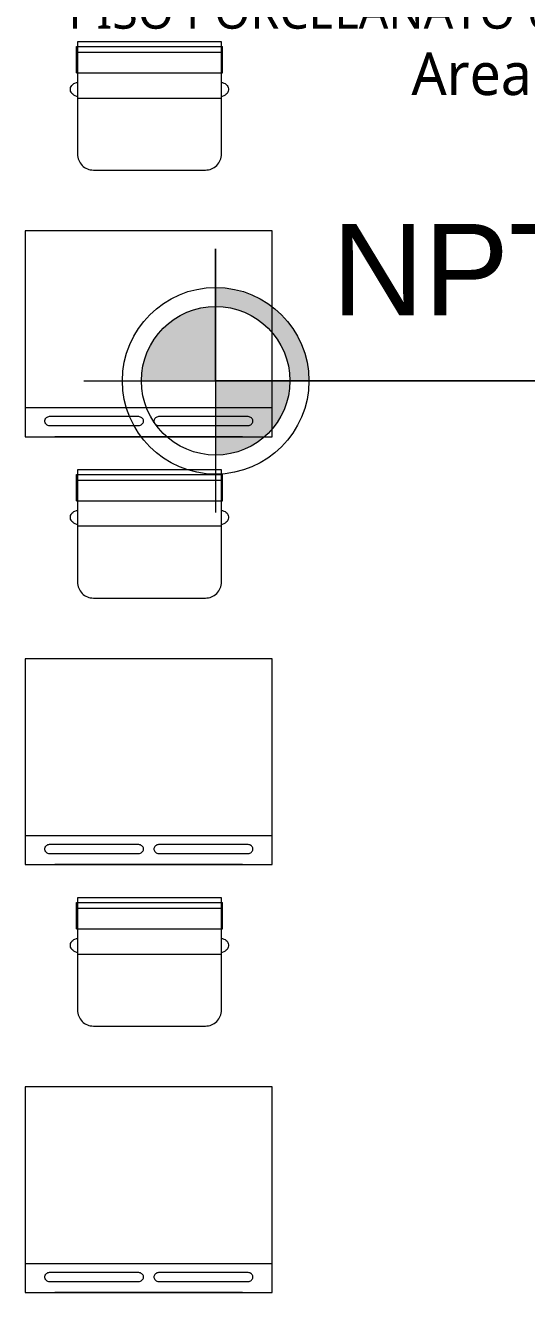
# Model space of a CAD drawing. Header units: millimetres. Extents: x 1 to 121, y 0 to 90.
# Drawn here: x 99.174 to 100.393, y 38.638 to 41.716 of the extents above; entities that cross this region are included whole.
import ezdxf

# ---------------------------------------------------------------- set-up
doc = ezdxf.new("R2010")
doc.units = ezdxf.units.MM
for name, color, linetype, lineweight in [('Equipamiento SR', 23, 'Continuous', 0), ('GRAFO01', 7, 'Continuous', 0), ('letras sr', 7, 'Continuous', 5), ('TEXTO 100', 7, 'Continuous', 20)]:
    doc.layers.add(name, color=color, linetype=linetype, lineweight=lineweight)
doc.layers.add('Mobiliario', color=7, linetype='Continuous', lineweight=0, true_color=0x7f7f7f)
doc.styles.add('JOS', font='arial.ttf', dxfattribs={"height": 1})
doc.styles.add('Santa Rosa 1 50', font='trebuc.ttf')

# ---------------------------------------------------------------- blocks, each defined once
blk = doc.blocks.new('A$C3A47622C')
at = {"layer": 'Mobiliario', "linetype": 'Continuous'}
for p, q in [((0.0251, 0.3696), (0.0111, 0.3696)), ((0.0111, 0.015), (0.0111, 0.3696)), ((0.0752, 0.3696), (0.0251, 0.3696)), ((0.0251, 0.015), (0.0251, 0.3696)), ((0.0752, 0.015), (0.0752, 0.3696)), ((0.0983, 0.3673), (0.0987, 0.37)), ((0.0987, 0.37), (0.0997, 0.3732)), ((0.0997, 0.3732), (0.1012, 0.3762)), ((0.1012, 0.3762), (0.1031, 0.3788)), ((0.1031, 0.3788), (0.1053, 0.381)), ((0.1053, 0.381), (0.1079, 0.3828)), ((0.1079, 0.3828), (0.1107, 0.384)), ((0.1107, 0.384), (0.1136, 0.3846)), ((0.1136, 0.3846), (0.1165, 0.3846)), ((0.1165, 0.3846), (0.1194, 0.384)), ((0.1194, 0.384), (0.1222, 0.3828)), ((0.1222, 0.3828), (0.1248, 0.381)), ((0.1248, 0.381), (0.127, 0.3788)), ((0.127, 0.3788), (0.1289, 0.3762)), ((0.1289, 0.3762), (0.1297, 0.3747)), ((0.1297, 0.3747), (0.1333, 0.3673)), ((0.0752, 0.015), (0.0108, 0.015)), ((0.0987, 0.0146), (0.0983, 0.0173)), ((0.0997, 0.0113), (0.0987, 0.0146)), ((0.1012, 0.0084), (0.0997, 0.0113)), ((0.1031, 0.0057), (0.1012, 0.0084)), ((0.1053, 0.0035), (0.1031, 0.0057)), ((0.1079, 0.0018), (0.1053, 0.0035)), ((0.1107, 0.0006), (0.1079, 0.0018)), ((0.1136, 0), (0.1107, 0.0006)), ((0.1165, 0), (0.1136, 0)), ((0.1194, 0.0006), (0.1165, 0)), ((0.1222, 0.0018), (0.1194, 0.0006)), ((0.1248, 0.0035), (0.1222, 0.0018)), ((0.127, 0.0057), (0.1248, 0.0035)), ((0.1289, 0.0084), (0.127, 0.0057)), ((0.1297, 0.0099), (0.1289, 0.0084)), ((0.1333, 0.0173), (0.1297, 0.0099))]:
    blk.add_line(p, q, dxfattribs=at)
at = {"layer": 'Mobiliario'}
blk.add_line((0.1361, 0.0173), (0.1361, 0.3673), dxfattribs=at)
at = {"layer": 'Mobiliario', "linetype": 'Continuous'}
blk.add_lwpolyline([(0, 0.0173), (0.2722, 0.0173, 0.414214), (0.3111, 0.0562), (0.3111, 0.3284, 0.414214), (0.2722, 0.3673), (0, 0.3673), (0, 0.0173)], format="xyb", dxfattribs=at)

msp = doc.modelspace()

# ---------------------------------------------------------------- hatches: boundary and pattern name
at = {"layer": 'TEXTO 100', "ltscale": 1.3}
h = msp.add_hatch(color=256, dxfattribs=at)
edge = h.paths.add_edge_path()
edge.add_line((99.8175, 40.8523), (99.6369, 40.8523))
edge.add_line((99.6369, 40.8523), (99.6369, 40.6716))
edge.add_arc((99.6369, 40.8523), 0.1806, 270, 360)
edge = h.paths.add_edge_path()
edge.add_arc((99.6369, 40.8523), 0.1806, 90, 180)
edge.add_line((99.4562, 40.8523), (99.6369, 40.8523))
edge.add_line((99.6369, 40.8523), (99.6369, 41.0329))
edge = h.paths.add_edge_path()
edge.add_line((99.6369, 41.079), (99.6369, 41.0329))
edge.add_arc((99.6369, 40.8523), 0.1806, 0, 90, ccw=False)
edge.add_line((99.8175, 40.8523), (99.8636, 40.8523))
edge.add_arc((99.6369, 40.8523), 0.2267, 0, 90)

# ---------------------------------------------------------------- linework, layer by layer
at = {"layer": 'Equipamiento SR', "linetype": 'Continuous'}
for p, q in [((99.1741, 41.2166), (99.1741, 40.7166)), ((99.7741, 41.2166), (99.1741, 41.2166)), ((99.7741, 40.7166), (99.7741, 41.2166)), ((99.1741, 40.7871), (99.7741, 40.7871)), ((99.7591, 40.7871), (99.7591, 40.7867)), ((99.2212, 40.7574), (99.2208, 40.7555)), ((99.2208, 40.7555), (99.2208, 40.7536)), ((99.2208, 40.7536), (99.2212, 40.7517)), ((99.222, 40.7592), (99.2212, 40.7574)), ((99.2212, 40.7517), (99.222, 40.75)), ((99.2231, 40.7608), (99.222, 40.7592)), ((99.2245, 40.7623), (99.2231, 40.7608)), ((99.2262, 40.7635), (99.2245, 40.7623)), ((99.2281, 40.7644), (99.2262, 40.7635)), ((99.2302, 40.7651), (99.2281, 40.7644)), ((99.2324, 40.7654), (99.2302, 40.7651)), ((99.2335, 40.7654), (99.2324, 40.7654)), ((99.4488, 40.7654), (99.2335, 40.7654)), ((99.4499, 40.7654), (99.4488, 40.7654)), ((99.4521, 40.7651), (99.4499, 40.7654)), ((99.4542, 40.7644), (99.4521, 40.7651)), ((99.4561, 40.7635), (99.4542, 40.7644)), ((99.4578, 40.7623), (99.4561, 40.7635)), ((99.4592, 40.7608), (99.4578, 40.7623)), ((99.4603, 40.7592), (99.4592, 40.7608)), ((99.4611, 40.7574), (99.4603, 40.7592)), ((99.4603, 40.75), (99.4611, 40.7517)), ((99.4615, 40.7555), (99.4611, 40.7574)), ((99.4611, 40.7517), (99.4615, 40.7536)), ((99.4615, 40.7536), (99.4615, 40.7555)), ((99.4872, 40.7574), (99.4868, 40.7555)), ((99.4868, 40.7555), (99.4868, 40.7536)), ((99.4868, 40.7536), (99.4872, 40.7517)), ((99.4879, 40.7592), (99.4872, 40.7574)), ((99.4872, 40.7517), (99.4879, 40.75)), ((99.489, 40.7608), (99.4879, 40.7592)), ((99.4905, 40.7623), (99.489, 40.7608)), ((99.4922, 40.7635), (99.4905, 40.7623)), ((99.4941, 40.7644), (99.4922, 40.7635)), ((99.4962, 40.7651), (99.4941, 40.7644)), ((99.4984, 40.7654), (99.4962, 40.7651)), ((99.4995, 40.7654), (99.4984, 40.7654)), ((99.7148, 40.7654), (99.4995, 40.7654)), ((99.7159, 40.7654), (99.7148, 40.7654)), ((99.7181, 40.7651), (99.7159, 40.7654)), ((99.7202, 40.7644), (99.7181, 40.7651)), ((99.7221, 40.7635), (99.7202, 40.7644)), ((99.7238, 40.7623), (99.7221, 40.7635)), ((99.7252, 40.7608), (99.7238, 40.7623)), ((99.7263, 40.7592), (99.7252, 40.7608)), ((99.7271, 40.7574), (99.7263, 40.7592)), ((99.7263, 40.75), (99.7271, 40.7517)), ((99.7274, 40.7555), (99.7271, 40.7574)), ((99.7271, 40.7517), (99.7274, 40.7536)), ((99.7274, 40.7536), (99.7274, 40.7555)), ((99.222, 40.75), (99.2231, 40.7483)), ((99.2231, 40.7483), (99.2245, 40.7469)), ((99.2245, 40.7469), (99.2262, 40.7456)), ((99.2262, 40.7456), (99.2281, 40.7447)), ((99.2281, 40.7447), (99.2302, 40.744)), ((99.2302, 40.744), (99.2324, 40.7437)), ((99.2324, 40.7437), (99.2335, 40.7437)), ((99.2335, 40.7437), (99.4488, 40.7437)), ((99.4488, 40.7437), (99.4499, 40.7437)), ((99.4499, 40.7437), (99.4521, 40.744)), ((99.4521, 40.744), (99.4542, 40.7447)), ((99.4542, 40.7447), (99.4561, 40.7456)), ((99.4561, 40.7456), (99.4578, 40.7469)), ((99.4578, 40.7469), (99.4592, 40.7483)), ((99.4592, 40.7483), (99.4603, 40.75)), ((99.4879, 40.75), (99.489, 40.7483)), ((99.489, 40.7483), (99.4905, 40.7469)), ((99.4905, 40.7469), (99.4922, 40.7456)), ((99.4922, 40.7456), (99.4941, 40.7447)), ((99.4941, 40.7447), (99.4962, 40.744)), ((99.4962, 40.744), (99.4984, 40.7437)), ((99.4984, 40.7437), (99.4995, 40.7437)), ((99.4995, 40.7437), (99.7148, 40.7437)), ((99.7148, 40.7437), (99.7159, 40.7437)), ((99.7159, 40.7437), (99.7181, 40.744)), ((99.7181, 40.744), (99.7202, 40.7447)), ((99.7202, 40.7447), (99.7221, 40.7456)), ((99.7221, 40.7456), (99.7238, 40.7469)), ((99.7238, 40.7469), (99.7252, 40.7483)), ((99.7252, 40.7483), (99.7263, 40.75)), ((99.1741, 40.7166), (99.7741, 40.7166)), ((99.7021, 40.7166), (99.2461, 40.7166)), ((99.1741, 40.1772), (99.1741, 39.6772)), ((99.7741, 40.1772), (99.1741, 40.1772)), ((99.7741, 39.6772), (99.7741, 40.1772)), ((99.1741, 39.7477), (99.7741, 39.7477)), ((99.7591, 39.7477), (99.7591, 39.7472)), ((99.2212, 39.7179), (99.2208, 39.7161)), ((99.2208, 39.7161), (99.2208, 39.7142)), ((99.2208, 39.7142), (99.2212, 39.7123)), ((99.222, 39.7197), (99.2212, 39.7179)), ((99.2212, 39.7123), (99.222, 39.7105)), ((99.2231, 39.7214), (99.222, 39.7197)), ((99.222, 39.7105), (99.2231, 39.7089)), ((99.2245, 39.7228), (99.2231, 39.7214)), ((99.2231, 39.7089), (99.2245, 39.7074)), ((99.2262, 39.724), (99.2245, 39.7228)), ((99.2245, 39.7074), (99.2262, 39.7062)), ((99.2281, 39.725), (99.2262, 39.724)), ((99.2262, 39.7062), (99.2281, 39.7053)), ((99.2302, 39.7256), (99.2281, 39.725)), ((99.2281, 39.7053), (99.2302, 39.7046)), ((99.2324, 39.726), (99.2302, 39.7256)), ((99.2302, 39.7046), (99.2324, 39.7043)), ((99.2335, 39.726), (99.2324, 39.726)), ((99.2324, 39.7043), (99.2335, 39.7043)), ((99.4488, 39.726), (99.2335, 39.726)), ((99.2335, 39.7043), (99.4488, 39.7043)), ((99.4499, 39.726), (99.4488, 39.726)), ((99.4488, 39.7043), (99.4499, 39.7043)), ((99.4521, 39.7256), (99.4499, 39.726)), ((99.4499, 39.7043), (99.4521, 39.7046)), ((99.4542, 39.725), (99.4521, 39.7256)), ((99.4521, 39.7046), (99.4542, 39.7053)), ((99.4561, 39.724), (99.4542, 39.725)), ((99.4542, 39.7053), (99.4561, 39.7062)), ((99.4578, 39.7228), (99.4561, 39.724)), ((99.4561, 39.7062), (99.4578, 39.7074)), ((99.4592, 39.7214), (99.4578, 39.7228)), ((99.4578, 39.7074), (99.4592, 39.7089)), ((99.4603, 39.7197), (99.4592, 39.7214)), ((99.4592, 39.7089), (99.4603, 39.7105)), ((99.4611, 39.7179), (99.4603, 39.7197)), ((99.4603, 39.7105), (99.4611, 39.7123)), ((99.4615, 39.7161), (99.4611, 39.7179)), ((99.4611, 39.7123), (99.4615, 39.7142)), ((99.4615, 39.7142), (99.4615, 39.7161)), ((99.4872, 39.7179), (99.4868, 39.7161)), ((99.4868, 39.7161), (99.4868, 39.7142)), ((99.4868, 39.7142), (99.4872, 39.7123)), ((99.4879, 39.7197), (99.4872, 39.7179)), ((99.4872, 39.7123), (99.4879, 39.7105)), ((99.489, 39.7214), (99.4879, 39.7197)), ((99.4879, 39.7105), (99.489, 39.7089)), ((99.4905, 39.7228), (99.489, 39.7214)), ((99.489, 39.7089), (99.4905, 39.7074)), ((99.4922, 39.724), (99.4905, 39.7228)), ((99.4905, 39.7074), (99.4922, 39.7062)), ((99.4941, 39.725), (99.4922, 39.724)), ((99.4922, 39.7062), (99.4941, 39.7053)), ((99.4962, 39.7256), (99.4941, 39.725)), ((99.4941, 39.7053), (99.4962, 39.7046)), ((99.4984, 39.726), (99.4962, 39.7256)), ((99.4962, 39.7046), (99.4984, 39.7043)), ((99.4995, 39.726), (99.4984, 39.726)), ((99.4984, 39.7043), (99.4995, 39.7043)), ((99.7148, 39.726), (99.4995, 39.726)), ((99.4995, 39.7043), (99.7148, 39.7043)), ((99.7159, 39.726), (99.7148, 39.726)), ((99.7148, 39.7043), (99.7159, 39.7043)), ((99.7181, 39.7256), (99.7159, 39.726)), ((99.7159, 39.7043), (99.7181, 39.7046)), ((99.7202, 39.725), (99.7181, 39.7256)), ((99.7181, 39.7046), (99.7202, 39.7053)), ((99.7221, 39.724), (99.7202, 39.725)), ((99.7202, 39.7053), (99.7221, 39.7062)), ((99.7238, 39.7228), (99.7221, 39.724)), ((99.7221, 39.7062), (99.7238, 39.7074)), ((99.7252, 39.7214), (99.7238, 39.7228)), ((99.7238, 39.7074), (99.7252, 39.7089)), ((99.7263, 39.7197), (99.7252, 39.7214)), ((99.7252, 39.7089), (99.7263, 39.7105)), ((99.7271, 39.7179), (99.7263, 39.7197)), ((99.7263, 39.7105), (99.7271, 39.7123)), ((99.7274, 39.7161), (99.7271, 39.7179)), ((99.7271, 39.7123), (99.7274, 39.7142)), ((99.7274, 39.7142), (99.7274, 39.7161)), ((99.1741, 39.6772), (99.7741, 39.6772)), ((99.7021, 39.6772), (99.2461, 39.6772)), ((99.1741, 39.1378), (99.1741, 38.6378)), ((99.7741, 39.1378), (99.1741, 39.1378)), ((99.7741, 38.6378), (99.7741, 39.1378)), ((99.1741, 38.7082), (99.7741, 38.7082)), ((99.7591, 38.7082), (99.7591, 38.7078)), ((99.2212, 38.6785), (99.2208, 38.6767)), ((99.2208, 38.6767), (99.2208, 38.6748)), ((99.2208, 38.6748), (99.2212, 38.6729)), ((99.222, 38.6803), (99.2212, 38.6785)), ((99.2212, 38.6729), (99.222, 38.6711)), ((99.2231, 38.682), (99.222, 38.6803)), ((99.222, 38.6711), (99.2231, 38.6695)), ((99.2245, 38.6834), (99.2231, 38.682)), ((99.2231, 38.6695), (99.2245, 38.668)), ((99.2262, 38.6846), (99.2245, 38.6834)), ((99.2245, 38.668), (99.2262, 38.6668)), ((99.2281, 38.6856), (99.2262, 38.6846)), ((99.2262, 38.6668), (99.2281, 38.6658)), ((99.2302, 38.6862), (99.2281, 38.6856)), ((99.2281, 38.6658), (99.2302, 38.6652)), ((99.2324, 38.6866), (99.2302, 38.6862)), ((99.2302, 38.6652), (99.2324, 38.6649)), ((99.2335, 38.6866), (99.2324, 38.6866)), ((99.2324, 38.6649), (99.2335, 38.6649)), ((99.4488, 38.6866), (99.2335, 38.6866)), ((99.2335, 38.6649), (99.4488, 38.6649)), ((99.4499, 38.6866), (99.4488, 38.6866)), ((99.4488, 38.6649), (99.4499, 38.6649)), ((99.4521, 38.6862), (99.4499, 38.6866)), ((99.4499, 38.6649), (99.4521, 38.6652)), ((99.4542, 38.6856), (99.4521, 38.6862)), ((99.4521, 38.6652), (99.4542, 38.6658)), ((99.4561, 38.6846), (99.4542, 38.6856)), ((99.4542, 38.6658), (99.4561, 38.6668)), ((99.4578, 38.6834), (99.4561, 38.6846)), ((99.4561, 38.6668), (99.4578, 38.668)), ((99.4592, 38.682), (99.4578, 38.6834)), ((99.4578, 38.668), (99.4592, 38.6695)), ((99.4603, 38.6803), (99.4592, 38.682)), ((99.4592, 38.6695), (99.4603, 38.6711)), ((99.4611, 38.6785), (99.4603, 38.6803)), ((99.4603, 38.6711), (99.4611, 38.6729)), ((99.4615, 38.6767), (99.4611, 38.6785)), ((99.4611, 38.6729), (99.4615, 38.6748)), ((99.4615, 38.6748), (99.4615, 38.6767)), ((99.4872, 38.6785), (99.4868, 38.6767)), ((99.4868, 38.6767), (99.4868, 38.6748)), ((99.4868, 38.6748), (99.4872, 38.6729)), ((99.4879, 38.6803), (99.4872, 38.6785)), ((99.4872, 38.6729), (99.4879, 38.6711)), ((99.489, 38.682), (99.4879, 38.6803)), ((99.4879, 38.6711), (99.489, 38.6695)), ((99.4905, 38.6834), (99.489, 38.682)), ((99.489, 38.6695), (99.4905, 38.668)), ((99.4922, 38.6846), (99.4905, 38.6834)), ((99.4905, 38.668), (99.4922, 38.6668)), ((99.4941, 38.6856), (99.4922, 38.6846)), ((99.4922, 38.6668), (99.4941, 38.6658)), ((99.4962, 38.6862), (99.4941, 38.6856)), ((99.4941, 38.6658), (99.4962, 38.6652)), ((99.4984, 38.6866), (99.4962, 38.6862)), ((99.4962, 38.6652), (99.4984, 38.6649)), ((99.4995, 38.6866), (99.4984, 38.6866)), ((99.4984, 38.6649), (99.4995, 38.6649)), ((99.7148, 38.6866), (99.4995, 38.6866)), ((99.4995, 38.6649), (99.7148, 38.6649)), ((99.7159, 38.6866), (99.7148, 38.6866)), ((99.7148, 38.6649), (99.7159, 38.6649)), ((99.7181, 38.6862), (99.7159, 38.6866)), ((99.7159, 38.6649), (99.7181, 38.6652)), ((99.7202, 38.6856), (99.7181, 38.6862)), ((99.7181, 38.6652), (99.7202, 38.6658)), ((99.7221, 38.6846), (99.7202, 38.6856)), ((99.7202, 38.6658), (99.7221, 38.6668)), ((99.7238, 38.6834), (99.7221, 38.6846)), ((99.7221, 38.6668), (99.7238, 38.668)), ((99.7252, 38.682), (99.7238, 38.6834)), ((99.7238, 38.668), (99.7252, 38.6695)), ((99.7263, 38.6803), (99.7252, 38.682)), ((99.7252, 38.6695), (99.7263, 38.6711)), ((99.7271, 38.6785), (99.7263, 38.6803)), ((99.7263, 38.6711), (99.7271, 38.6729)), ((99.7274, 38.6767), (99.7271, 38.6785)), ((99.7271, 38.6729), (99.7274, 38.6748)), ((99.7274, 38.6748), (99.7274, 38.6767)), ((99.1741, 38.6378), (99.7741, 38.6378)), ((99.7021, 38.6378), (99.2461, 38.6378))]:
    msp.add_line(p, q, dxfattribs=at)
at = {"layer": 'Mobiliario', "linetype": 'Continuous', "lineweight": 0}
for p, q in [((99.1741, 41.2166), (99.1741, 40.7166)), ((99.7741, 41.2166), (99.1741, 41.2166)), ((99.7741, 40.7166), (99.7741, 41.2166)), ((99.1741, 40.7871), (99.7741, 40.7871)), ((99.7591, 40.7871), (99.7591, 40.7867)), ((99.2212, 40.7574), (99.2208, 40.7555)), ((99.2208, 40.7555), (99.2208, 40.7536)), ((99.2208, 40.7536), (99.2212, 40.7517)), ((99.2219, 40.7592), (99.2212, 40.7574)), ((99.2212, 40.7517), (99.2219, 40.75)), ((99.2231, 40.7608), (99.2219, 40.7592)), ((99.2245, 40.7623), (99.2231, 40.7608)), ((99.2262, 40.7635), (99.2245, 40.7623)), ((99.2281, 40.7644), (99.2262, 40.7635)), ((99.2302, 40.7651), (99.2281, 40.7644)), ((99.2324, 40.7654), (99.2302, 40.7651)), ((99.2335, 40.7654), (99.2324, 40.7654)), ((99.4488, 40.7654), (99.2335, 40.7654)), ((99.4499, 40.7654), (99.4488, 40.7654)), ((99.4521, 40.7651), (99.4499, 40.7654)), ((99.4542, 40.7644), (99.4521, 40.7651)), ((99.4561, 40.7635), (99.4542, 40.7644)), ((99.4578, 40.7623), (99.4561, 40.7635)), ((99.4592, 40.7608), (99.4578, 40.7623)), ((99.4603, 40.7592), (99.4592, 40.7608)), ((99.4611, 40.7574), (99.4603, 40.7592)), ((99.4603, 40.75), (99.4611, 40.7517)), ((99.4614, 40.7555), (99.4611, 40.7574)), ((99.4611, 40.7517), (99.4614, 40.7536)), ((99.4614, 40.7536), (99.4614, 40.7555)), ((99.4872, 40.7574), (99.4868, 40.7555)), ((99.4868, 40.7555), (99.4868, 40.7536)), ((99.4868, 40.7536), (99.4872, 40.7517)), ((99.4879, 40.7592), (99.4872, 40.7574)), ((99.4872, 40.7517), (99.4879, 40.75)), ((99.489, 40.7608), (99.4879, 40.7592)), ((99.4905, 40.7623), (99.489, 40.7608)), ((99.4922, 40.7635), (99.4905, 40.7623)), ((99.4941, 40.7644), (99.4922, 40.7635)), ((99.4962, 40.7651), (99.4941, 40.7644)), ((99.4983, 40.7654), (99.4962, 40.7651)), ((99.4994, 40.7654), (99.4983, 40.7654)), ((99.7148, 40.7654), (99.4994, 40.7654)), ((99.7159, 40.7654), (99.7148, 40.7654)), ((99.7181, 40.7651), (99.7159, 40.7654)), ((99.7201, 40.7644), (99.7181, 40.7651)), ((99.7221, 40.7635), (99.7201, 40.7644)), ((99.7238, 40.7623), (99.7221, 40.7635)), ((99.7252, 40.7608), (99.7238, 40.7623)), ((99.7263, 40.7592), (99.7252, 40.7608)), ((99.727, 40.7574), (99.7263, 40.7592)), ((99.7263, 40.75), (99.727, 40.7517)), ((99.7274, 40.7555), (99.727, 40.7574)), ((99.727, 40.7517), (99.7274, 40.7536)), ((99.7274, 40.7536), (99.7274, 40.7555)), ((99.2219, 40.75), (99.2231, 40.7483)), ((99.2231, 40.7483), (99.2245, 40.7469)), ((99.2245, 40.7469), (99.2262, 40.7456)), ((99.2262, 40.7456), (99.2281, 40.7447)), ((99.2281, 40.7447), (99.2302, 40.744)), ((99.2302, 40.744), (99.2324, 40.7437)), ((99.2324, 40.7437), (99.2335, 40.7437)), ((99.2335, 40.7437), (99.4488, 40.7437)), ((99.4488, 40.7437), (99.4499, 40.7437)), ((99.4499, 40.7437), (99.4521, 40.744)), ((99.4521, 40.744), (99.4542, 40.7447)), ((99.4542, 40.7447), (99.4561, 40.7456)), ((99.4561, 40.7456), (99.4578, 40.7469)), ((99.4578, 40.7469), (99.4592, 40.7483)), ((99.4592, 40.7483), (99.4603, 40.75)), ((99.4879, 40.75), (99.489, 40.7483)), ((99.489, 40.7483), (99.4905, 40.7469)), ((99.4905, 40.7469), (99.4922, 40.7456)), ((99.4922, 40.7456), (99.4941, 40.7447)), ((99.4941, 40.7447), (99.4962, 40.744)), ((99.4962, 40.744), (99.4983, 40.7437)), ((99.4983, 40.7437), (99.4994, 40.7437)), ((99.4994, 40.7437), (99.7148, 40.7437)), ((99.7148, 40.7437), (99.7159, 40.7437)), ((99.7159, 40.7437), (99.7181, 40.744)), ((99.7181, 40.744), (99.7201, 40.7447)), ((99.7201, 40.7447), (99.7221, 40.7456)), ((99.7221, 40.7456), (99.7238, 40.7469)), ((99.7238, 40.7469), (99.7252, 40.7483)), ((99.7252, 40.7483), (99.7263, 40.75)), ((99.1741, 40.7166), (99.7741, 40.7166)), ((99.7021, 40.7166), (99.2461, 40.7166)), ((99.1741, 40.1772), (99.1741, 39.6772)), ((99.7741, 40.1772), (99.1741, 40.1772)), ((99.7741, 39.6772), (99.7741, 40.1772)), ((99.1741, 39.7477), (99.7741, 39.7477)), ((99.7591, 39.7477), (99.7591, 39.7472)), ((99.2212, 39.7179), (99.2208, 39.7161)), ((99.2208, 39.7161), (99.2208, 39.7142)), ((99.2208, 39.7142), (99.2212, 39.7123)), ((99.2219, 39.7197), (99.2212, 39.7179)), ((99.2212, 39.7123), (99.2219, 39.7105)), ((99.2231, 39.7214), (99.2219, 39.7197)), ((99.2219, 39.7105), (99.2231, 39.7089)), ((99.2245, 39.7228), (99.2231, 39.7214)), ((99.2231, 39.7089), (99.2245, 39.7074)), ((99.2262, 39.724), (99.2245, 39.7228)), ((99.2245, 39.7074), (99.2262, 39.7062)), ((99.2281, 39.725), (99.2262, 39.724)), ((99.2262, 39.7062), (99.2281, 39.7053)), ((99.2302, 39.7256), (99.2281, 39.725)), ((99.2281, 39.7053), (99.2302, 39.7046)), ((99.2324, 39.726), (99.2302, 39.7256)), ((99.2302, 39.7046), (99.2324, 39.7043)), ((99.2335, 39.726), (99.2324, 39.726)), ((99.2324, 39.7043), (99.2335, 39.7043)), ((99.4488, 39.726), (99.2335, 39.726)), ((99.2335, 39.7043), (99.4488, 39.7043)), ((99.4499, 39.726), (99.4488, 39.726)), ((99.4488, 39.7043), (99.4499, 39.7043)), ((99.4521, 39.7256), (99.4499, 39.726)), ((99.4499, 39.7043), (99.4521, 39.7046)), ((99.4542, 39.725), (99.4521, 39.7256)), ((99.4521, 39.7046), (99.4542, 39.7053)), ((99.4561, 39.724), (99.4542, 39.725)), ((99.4542, 39.7053), (99.4561, 39.7062)), ((99.4578, 39.7228), (99.4561, 39.724)), ((99.4561, 39.7062), (99.4578, 39.7074)), ((99.4592, 39.7214), (99.4578, 39.7228)), ((99.4578, 39.7074), (99.4592, 39.7089)), ((99.4603, 39.7197), (99.4592, 39.7214)), ((99.4592, 39.7089), (99.4603, 39.7105)), ((99.4611, 39.7179), (99.4603, 39.7197)), ((99.4603, 39.7105), (99.4611, 39.7123)), ((99.4614, 39.7161), (99.4611, 39.7179)), ((99.4611, 39.7123), (99.4614, 39.7142)), ((99.4614, 39.7142), (99.4614, 39.7161)), ((99.4872, 39.7179), (99.4868, 39.7161)), ((99.4868, 39.7161), (99.4868, 39.7142)), ((99.4868, 39.7142), (99.4872, 39.7123)), ((99.4879, 39.7197), (99.4872, 39.7179)), ((99.4872, 39.7123), (99.4879, 39.7105)), ((99.489, 39.7214), (99.4879, 39.7197)), ((99.4879, 39.7105), (99.489, 39.7089)), ((99.4905, 39.7228), (99.489, 39.7214)), ((99.489, 39.7089), (99.4905, 39.7074)), ((99.4922, 39.724), (99.4905, 39.7228)), ((99.4905, 39.7074), (99.4922, 39.7062)), ((99.4941, 39.725), (99.4922, 39.724)), ((99.4922, 39.7062), (99.4941, 39.7053)), ((99.4962, 39.7256), (99.4941, 39.725)), ((99.4941, 39.7053), (99.4962, 39.7046)), ((99.4983, 39.726), (99.4962, 39.7256)), ((99.4962, 39.7046), (99.4983, 39.7043)), ((99.4994, 39.726), (99.4983, 39.726)), ((99.4983, 39.7043), (99.4994, 39.7043)), ((99.7148, 39.726), (99.4994, 39.726)), ((99.4994, 39.7043), (99.7148, 39.7043)), ((99.7159, 39.726), (99.7148, 39.726)), ((99.7148, 39.7043), (99.7159, 39.7043)), ((99.7181, 39.7256), (99.7159, 39.726)), ((99.7159, 39.7043), (99.7181, 39.7046)), ((99.7201, 39.725), (99.7181, 39.7256)), ((99.7181, 39.7046), (99.7201, 39.7053)), ((99.7221, 39.724), (99.7201, 39.725)), ((99.7201, 39.7053), (99.7221, 39.7062)), ((99.7238, 39.7228), (99.7221, 39.724)), ((99.7221, 39.7062), (99.7238, 39.7074)), ((99.7252, 39.7214), (99.7238, 39.7228)), ((99.7238, 39.7074), (99.7252, 39.7089)), ((99.7263, 39.7197), (99.7252, 39.7214)), ((99.7252, 39.7089), (99.7263, 39.7105)), ((99.727, 39.7179), (99.7263, 39.7197)), ((99.7263, 39.7105), (99.727, 39.7123)), ((99.7274, 39.7161), (99.727, 39.7179)), ((99.727, 39.7123), (99.7274, 39.7142)), ((99.7274, 39.7142), (99.7274, 39.7161)), ((99.1741, 39.6772), (99.7741, 39.6772)), ((99.7021, 39.6772), (99.2461, 39.6772)), ((99.1741, 39.1378), (99.1741, 38.6378)), ((99.7741, 39.1378), (99.1741, 39.1378)), ((99.7741, 38.6378), (99.7741, 39.1378)), ((99.1741, 38.7082), (99.7741, 38.7082)), ((99.7591, 38.7082), (99.7591, 38.7078)), ((99.2212, 38.6785), (99.2208, 38.6767)), ((99.2208, 38.6767), (99.2208, 38.6748)), ((99.2208, 38.6748), (99.2212, 38.6729)), ((99.2219, 38.6803), (99.2212, 38.6785)), ((99.2212, 38.6729), (99.2219, 38.6711)), ((99.2231, 38.682), (99.2219, 38.6803)), ((99.2219, 38.6711), (99.2231, 38.6695)), ((99.2245, 38.6834), (99.2231, 38.682)), ((99.2231, 38.6695), (99.2245, 38.668)), ((99.2262, 38.6846), (99.2245, 38.6834)), ((99.2245, 38.668), (99.2262, 38.6668)), ((99.2281, 38.6856), (99.2262, 38.6846)), ((99.2262, 38.6668), (99.2281, 38.6658)), ((99.2302, 38.6862), (99.2281, 38.6856)), ((99.2281, 38.6658), (99.2302, 38.6652)), ((99.2324, 38.6866), (99.2302, 38.6862)), ((99.2302, 38.6652), (99.2324, 38.6649)), ((99.2335, 38.6866), (99.2324, 38.6866)), ((99.2324, 38.6649), (99.2335, 38.6649)), ((99.4488, 38.6866), (99.2335, 38.6866)), ((99.2335, 38.6649), (99.4488, 38.6649)), ((99.4499, 38.6866), (99.4488, 38.6866)), ((99.4488, 38.6649), (99.4499, 38.6649)), ((99.4521, 38.6862), (99.4499, 38.6866)), ((99.4499, 38.6649), (99.4521, 38.6652)), ((99.4542, 38.6856), (99.4521, 38.6862)), ((99.4521, 38.6652), (99.4542, 38.6658)), ((99.4561, 38.6846), (99.4542, 38.6856)), ((99.4542, 38.6658), (99.4561, 38.6668)), ((99.4578, 38.6834), (99.4561, 38.6846)), ((99.4561, 38.6668), (99.4578, 38.668)), ((99.4592, 38.682), (99.4578, 38.6834)), ((99.4578, 38.668), (99.4592, 38.6695)), ((99.4603, 38.6803), (99.4592, 38.682)), ((99.4592, 38.6695), (99.4603, 38.6711)), ((99.4611, 38.6785), (99.4603, 38.6803)), ((99.4603, 38.6711), (99.4611, 38.6729)), ((99.4614, 38.6767), (99.4611, 38.6785)), ((99.4611, 38.6729), (99.4614, 38.6748)), ((99.4614, 38.6748), (99.4614, 38.6767)), ((99.4872, 38.6785), (99.4868, 38.6767)), ((99.4868, 38.6767), (99.4868, 38.6748)), ((99.4868, 38.6748), (99.4872, 38.6729)), ((99.4879, 38.6803), (99.4872, 38.6785)), ((99.4872, 38.6729), (99.4879, 38.6711)), ((99.489, 38.682), (99.4879, 38.6803)), ((99.4879, 38.6711), (99.489, 38.6695)), ((99.4905, 38.6834), (99.489, 38.682)), ((99.489, 38.6695), (99.4905, 38.668)), ((99.4922, 38.6846), (99.4905, 38.6834)), ((99.4905, 38.668), (99.4922, 38.6668)), ((99.4941, 38.6856), (99.4922, 38.6846)), ((99.4922, 38.6668), (99.4941, 38.6658)), ((99.4962, 38.6862), (99.4941, 38.6856)), ((99.4941, 38.6658), (99.4962, 38.6652)), ((99.4983, 38.6866), (99.4962, 38.6862)), ((99.4962, 38.6652), (99.4983, 38.6649)), ((99.4994, 38.6866), (99.4983, 38.6866)), ((99.4983, 38.6649), (99.4994, 38.6649)), ((99.7148, 38.6866), (99.4994, 38.6866)), ((99.4994, 38.6649), (99.7148, 38.6649)), ((99.7159, 38.6866), (99.7148, 38.6866)), ((99.7148, 38.6649), (99.7159, 38.6649)), ((99.7181, 38.6862), (99.7159, 38.6866)), ((99.7159, 38.6649), (99.7181, 38.6652)), ((99.7201, 38.6856), (99.7181, 38.6862)), ((99.7181, 38.6652), (99.7201, 38.6658)), ((99.7221, 38.6846), (99.7201, 38.6856)), ((99.7201, 38.6658), (99.7221, 38.6668)), ((99.7238, 38.6834), (99.7221, 38.6846)), ((99.7221, 38.6668), (99.7238, 38.668)), ((99.7252, 38.682), (99.7238, 38.6834)), ((99.7238, 38.668), (99.7252, 38.6695)), ((99.7263, 38.6803), (99.7252, 38.682)), ((99.7252, 38.6695), (99.7263, 38.6711)), ((99.727, 38.6785), (99.7263, 38.6803)), ((99.7263, 38.6711), (99.727, 38.6729)), ((99.7274, 38.6767), (99.727, 38.6785)), ((99.727, 38.6729), (99.7274, 38.6748)), ((99.7274, 38.6748), (99.7274, 38.6767)), ((99.1741, 38.6378), (99.7741, 38.6378)), ((99.7021, 38.6378), (99.2461, 38.6378))]:
    msp.add_line(p, q, dxfattribs=at)
at = {"layer": 'TEXTO 100', "ltscale": 1.3}
msp.add_lwpolyline([(99.3167, 40.8525), (101.6465, 40.8525), (99.6368, 40.8525), (99.6368, 41.1726), (99.6368, 40.5324)], dxfattribs=at)
for radius in [0.2267, 0.1806]:
    msp.add_circle((99.6369, 40.8523), radius, dxfattribs=at)

# ---------------------------------------------------------------- block references
at = {"layer": 'Equipamiento SR', "rotation": 270}
for p in [(99.2836, 41.6752), (99.2836, 41.6752), (99.2836, 40.6358), (99.2836, 40.6358), (99.2836, 39.5963), (99.2836, 39.5963)]:
    msp.add_blockref('A$C3A47622C', p, dxfattribs=at)

# ---------------------------------------------------------------- texts
at = {"layer": 'GRAFO01', "style": 'JOS'}
msp.add_text('NPT: +7.18', height=0.22181, rotation=0, dxfattribs=at).set_placement((99.9196, 41.0115))
at = {"layer": 'letras sr', "insert": (98.8311, 42.0588), "char_height": 0.15884, "attachment_point": 1, "style": 'Santa Rosa 1 50'}
msp.add_mtext_dynamic_manual_height_columns('\\pxqc;{\\fSwis721 Ex BT|b1|i0|c0|p34;\\LAULA ESTÁNDAR 6to "A"\\P\\fTrebuchet MS|b0|i0|c0|p34;\\H0.54545x;\\lPISO PORCELANATO 60x60CM ANTIDESLIZANTE\\P\\H1.1917x;Area:63.38 m²}', width=3.443884, gutter_width=1, heights=[0], dxfattribs=at)

doc.saveas('drawing.dxf')
